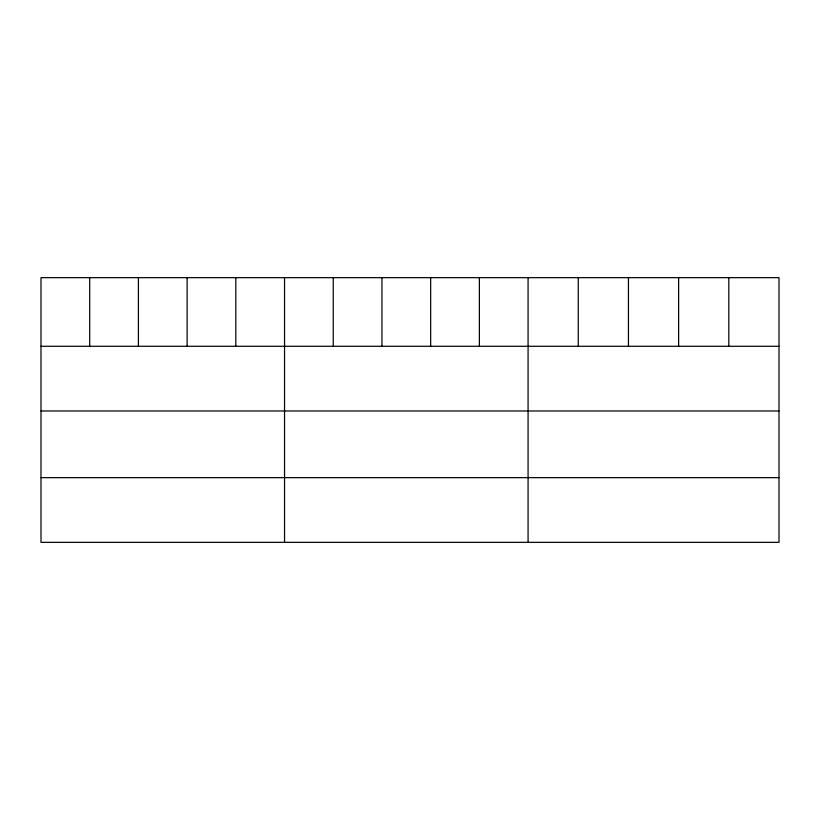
<?xml version="1.0" encoding="UTF-8"?>
<svg xmlns="http://www.w3.org/2000/svg" width="820" height="820" viewBox="0 0 820 820"><rect width="100%" height="100%" fill="white"/><g stroke="black" fill="none" stroke-linecap="round" stroke-linejoin="round"><path stroke-width="1.23" d="M779 346.286L779 542.338L41 542.338L41 277.662L779 277.662L779 346.286L41 346.286M41 410.984L779 410.984M41 477.64L779 477.64M728.816 277.662L728.816 346.286M678.632 277.662L678.632 346.286M628.448 277.662L628.448 346.286M578.264 277.662L578.264 346.286M528.08 277.662L528.08 542.338M479.372 277.662L479.372 346.286M430.664 277.662L430.664 346.286M381.956 277.662L381.956 346.286M333.248 277.662L333.248 346.286M284.54 277.662L284.54 542.338M235.832 277.662L235.832 346.286M187.124 277.662L187.124 346.286M138.416 277.662L138.416 346.286M89.708 277.662L89.708 346.286"/></g></svg>
